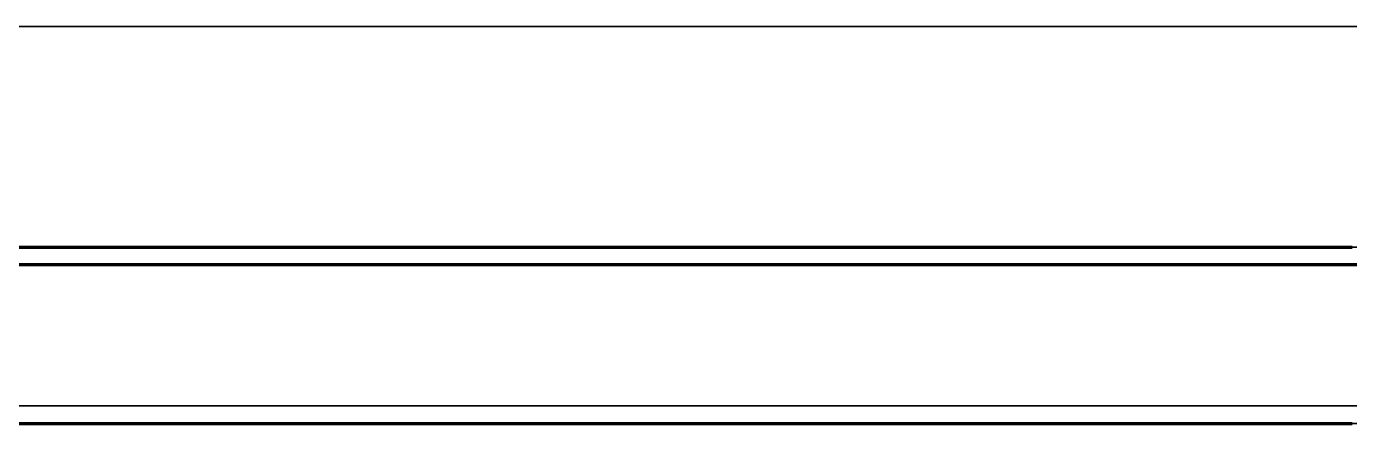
# Model space of a CAD drawing. Header units: millimetres. Extents: x 0 to 1554, y 0 to 420.
# Drawn here: x 128.02 to 142.27, y 171.65 to 175.93 of the extents above; entities that cross this region are included whole.
import ezdxf

# ---------------------------------------------------------------- set-up
doc = ezdxf.new("R2010")
doc.units = ezdxf.units.MM
doc.linetypes.add('IRAM-E-TRAZOS', pattern=[5, 4, -1])
doc.layers.add('01-VISIBLE', color=7, linetype='CONTINUOUS', lineweight=70)
doc.layers.add('02-OCULTA', color=4, linetype='IRAM-E-TRAZOS', lineweight=35)

msp = doc.modelspace()

# ---------------------------------------------------------------- linework, layer by layer
at = {"layer": '01-VISIBLE'}
for points in [[(127.865, 173.552), (128.06, 173.552), (128.255, 173.552), (128.45, 173.552), (128.645, 173.552), (128.84, 173.552), (129.035, 173.552), (129.23, 173.552), (129.425, 173.552), (129.62, 173.552), (129.815, 173.552), (130.01, 173.552), (130.205, 173.552), (130.4, 173.552), (130.595, 173.552), (130.79, 173.552), (130.985, 173.552), (131.18, 173.552), (131.375, 173.552), (131.57, 173.552), (131.765, 173.552), (131.96, 173.552), (132.155, 173.552), (132.35, 173.552), (132.545, 173.552), (132.74, 173.552), (132.935, 173.552), (133.13, 173.552), (133.325, 173.552), (133.52, 173.552), (133.715, 173.552), (133.91, 173.552), (134.105, 173.552), (134.3, 173.552), (134.495, 173.552), (134.69, 173.552), (134.885, 173.552), (135.08, 173.552), (135.275, 173.552), (135.47, 173.552), (135.665, 173.552), (135.86, 173.552), (136.055, 173.552), (136.25, 173.552), (136.445, 173.552), (136.64, 173.552), (136.835, 173.552), (137.03, 173.552), (137.225, 173.552), (137.42, 173.552), (137.615, 173.552), (137.81, 173.552), (138.005, 173.552), (138.2, 173.552), (138.395, 173.552), (138.59, 173.552), (138.785, 173.552), (138.98, 173.552), (139.175, 173.552), (139.37, 173.552), (139.565, 173.552), (139.76, 173.552), (139.955, 173.552), (140.15, 173.552), (140.345, 173.552), (140.54, 173.552), (140.735, 173.552), (140.93, 173.552), (141.125, 173.552), (141.32, 173.552), (141.515, 173.552), (141.71, 173.552), (141.905, 173.552), (142.1, 173.552), (142.295, 173.552)], [(142.369, 173.362), (142.177, 173.362), (141.984, 173.362), (141.791, 173.362), (141.599, 173.362), (141.406, 173.362), (141.213, 173.362), (141.021, 173.362), (140.828, 173.362), (140.636, 173.362), (140.443, 173.362), (140.25, 173.362), (140.058, 173.362), (139.865, 173.362), (139.672, 173.362), (139.48, 173.362), (139.287, 173.362), (139.095, 173.362), (138.902, 173.362), (138.709, 173.362), (138.517, 173.362), (138.324, 173.362), (138.131, 173.362), (137.939, 173.362), (137.746, 173.362), (137.553, 173.362), (137.361, 173.362), (137.168, 173.362), (136.976, 173.362), (136.783, 173.362), (136.59, 173.362), (136.398, 173.362), (136.205, 173.362), (136.012, 173.362), (135.82, 173.362), (135.627, 173.362), (135.435, 173.362), (135.242, 173.362), (135.049, 173.362), (134.857, 173.362), (134.664, 173.362), (134.471, 173.362), (134.279, 173.362), (134.086, 173.362), (133.894, 173.362), (133.701, 173.362), (133.508, 173.362), (133.316, 173.362), (133.123, 173.362), (132.93, 173.362), (132.738, 173.362), (132.545, 173.362), (132.353, 173.362), (132.16, 173.362), (131.967, 173.362), (131.775, 173.362), (131.582, 173.362), (131.389, 173.362), (131.197, 173.362), (131.004, 173.362), (130.812, 173.362), (130.619, 173.362), (130.426, 173.362), (130.234, 173.362), (130.041, 173.362), (129.849, 173.362), (129.656, 173.362), (129.463, 173.362), (129.271, 173.362), (129.078, 173.362), (128.885, 173.362), (128.693, 173.362), (128.5, 173.362), (128.308, 173.362), (128.115, 173.362), (127.922, 173.362)], [(127.865, 171.652), (128.06, 171.652), (128.255, 171.652), (128.45, 171.652), (128.645, 171.652), (128.84, 171.652), (129.035, 171.652), (129.23, 171.652), (129.425, 171.652), (129.62, 171.652), (129.815, 171.652), (130.01, 171.652), (130.205, 171.652), (130.4, 171.652), (130.595, 171.652), (130.79, 171.652), (130.985, 171.652), (131.18, 171.652), (131.375, 171.652), (131.57, 171.652), (131.765, 171.652), (131.96, 171.652), (132.155, 171.652), (132.35, 171.652), (132.545, 171.652), (132.74, 171.652), (132.935, 171.652), (133.13, 171.652), (133.325, 171.652), (133.52, 171.652), (133.715, 171.652), (133.91, 171.652), (134.105, 171.652), (134.3, 171.652), (134.495, 171.652), (134.69, 171.652), (134.885, 171.652), (135.08, 171.652), (135.275, 171.652), (135.47, 171.652), (135.665, 171.652), (135.86, 171.652), (136.055, 171.652), (136.25, 171.652), (136.445, 171.652), (136.64, 171.652), (136.835, 171.652), (137.03, 171.652), (137.225, 171.652), (137.42, 171.652), (137.615, 171.652), (137.81, 171.652), (138.005, 171.652), (138.2, 171.652), (138.395, 171.652), (138.59, 171.652), (138.785, 171.652), (138.98, 171.652), (139.175, 171.652), (139.37, 171.652), (139.565, 171.652), (139.76, 171.652), (139.955, 171.652), (140.15, 171.652), (140.345, 171.652), (140.54, 171.652), (140.735, 171.652), (140.93, 171.652), (141.125, 171.652), (141.32, 171.652), (141.515, 171.652), (141.71, 171.652), (141.905, 171.652), (142.1, 171.652), (142.295, 171.652)]]:
    msp.add_lwpolyline(points, dxfattribs=at)
at = {"layer": '02-OCULTA'}
for points in [[(142.349, 175.927), (142.163, 175.927), (141.978, 175.927), (141.792, 175.927), (141.607, 175.927), (141.421, 175.927), (141.236, 175.927), (141.05, 175.927), (140.865, 175.927), (140.679, 175.927), (140.494, 175.927), (140.308, 175.927), (140.123, 175.927), (139.938, 175.927), (139.752, 175.927), (139.566, 175.927), (139.381, 175.927), (139.195, 175.927), (139.01, 175.927), (138.824, 175.927), (138.639, 175.927), (138.453, 175.927), (138.268, 175.927), (138.082, 175.927), (137.897, 175.927), (137.712, 175.927), (137.526, 175.927), (137.34, 175.927), (137.155, 175.927), (136.969, 175.927), (136.784, 175.927), (136.599, 175.927), (136.413, 175.927), (136.227, 175.927), (136.042, 175.927), (135.856, 175.927), (135.671, 175.927), (135.486, 175.927), (135.3, 175.927), (135.114, 175.927), (134.929, 175.927), (134.743, 175.927), (134.558, 175.927), (134.373, 175.927), (134.187, 175.927), (134.001, 175.927), (133.816, 175.927), (133.63, 175.927), (133.445, 175.927), (133.259, 175.927), (133.074, 175.927), (132.888, 175.927), (132.703, 175.927), (132.517, 175.927), (132.332, 175.927), (132.147, 175.927), (131.961, 175.927), (131.775, 175.927), (131.59, 175.927), (131.404, 175.927), (131.219, 175.927), (131.033, 175.927), (130.848, 175.927), (130.662, 175.927), (130.477, 175.927), (130.292, 175.927), (130.106, 175.927), (129.921, 175.927), (129.735, 175.927), (129.549, 175.927), (129.364, 175.927), (129.178, 175.927), (128.993, 175.927), (128.808, 175.927), (128.622, 175.927), (128.436, 175.927), (128.251, 175.927), (128.065, 175.927), (127.88, 175.927)], [(127.88, 175.927), (128.065, 175.927), (128.251, 175.927), (128.436, 175.927), (128.622, 175.927), (128.808, 175.927), (128.993, 175.927), (129.178, 175.927), (129.364, 175.927), (129.549, 175.927), (129.735, 175.927), (129.921, 175.927), (130.106, 175.927), (130.292, 175.927), (130.477, 175.927), (130.662, 175.927), (130.848, 175.927), (131.033, 175.927), (131.219, 175.927), (131.404, 175.927), (131.59, 175.927), (131.775, 175.927), (131.961, 175.927), (132.147, 175.927), (132.332, 175.927), (132.517, 175.927), (132.703, 175.927), (132.888, 175.927), (133.074, 175.927), (133.259, 175.927), (133.445, 175.927), (133.63, 175.927), (133.816, 175.927), (134.001, 175.927), (134.187, 175.927), (134.373, 175.927), (134.558, 175.927), (134.743, 175.927), (134.929, 175.927), (135.114, 175.927), (135.3, 175.927), (135.486, 175.927), (135.671, 175.927), (135.856, 175.927), (136.042, 175.927), (136.227, 175.927), (136.413, 175.927), (136.599, 175.927), (136.784, 175.927), (136.969, 175.927), (137.155, 175.927), (137.34, 175.927), (137.526, 175.927), (137.712, 175.927), (137.897, 175.927), (138.082, 175.927), (138.268, 175.927), (138.453, 175.927), (138.639, 175.927), (138.824, 175.927), (139.01, 175.927), (139.195, 175.927), (139.381, 175.927), (139.566, 175.927), (139.752, 175.927), (139.938, 175.927), (140.123, 175.927), (140.308, 175.927), (140.494, 175.927), (140.679, 175.927), (140.865, 175.927), (141.05, 175.927), (141.236, 175.927), (141.421, 175.927), (141.607, 175.927), (141.792, 175.927), (141.978, 175.927), (142.163, 175.927), (142.349, 175.927)], [(142.434, 175.927), (142.243, 175.927), (142.053, 175.927), (141.863, 175.927), (141.673, 175.927), (141.482, 175.927), (141.292, 175.927), (141.102, 175.927), (140.912, 175.927), (140.721, 175.927), (140.531, 175.927), (140.341, 175.927), (140.151, 175.927), (139.96, 175.927), (139.77, 175.927), (139.58, 175.927), (139.39, 175.927), (139.2, 175.927), (139.009, 175.927), (138.819, 175.927), (138.629, 175.927), (138.438, 175.927), (138.248, 175.927), (138.058, 175.927), (137.868, 175.927), (137.678, 175.927), (137.487, 175.927), (137.297, 175.927), (137.107, 175.927), (136.916, 175.927), (136.726, 175.927), (136.536, 175.927), (136.346, 175.927), (136.155, 175.927), (135.965, 175.927), (135.775, 175.927), (135.585, 175.927), (135.394, 175.927), (135.204, 175.927), (135.014, 175.927), (134.824, 175.927), (134.633, 175.927), (134.443, 175.927), (134.253, 175.927), (134.063, 175.927), (133.873, 175.927), (133.682, 175.927), (133.492, 175.927), (133.302, 175.927), (133.111, 175.927), (132.921, 175.927), (132.731, 175.927), (132.541, 175.927), (132.35, 175.927), (132.16, 175.927), (131.97, 175.927), (131.78, 175.927), (131.589, 175.927), (131.399, 175.927), (131.209, 175.927), (131.019, 175.927), (130.828, 175.927), (130.638, 175.927), (130.448, 175.927), (130.258, 175.927), (130.067, 175.927), (129.877, 175.927), (129.687, 175.927), (129.497, 175.927), (129.306, 175.927), (129.116, 175.927), (128.926, 175.927), (128.736, 175.927), (128.545, 175.927), (128.355, 175.927), (128.165, 175.927), (127.975, 175.927)], [(127.975, 175.927), (128.165, 175.927), (128.355, 175.927), (128.545, 175.927), (128.736, 175.927), (128.926, 175.927), (129.116, 175.927), (129.306, 175.927), (129.497, 175.927), (129.687, 175.927), (129.877, 175.927), (130.067, 175.927), (130.258, 175.927), (130.448, 175.927), (130.638, 175.927), (130.828, 175.927), (131.019, 175.927), (131.209, 175.927), (131.399, 175.927), (131.589, 175.927), (131.78, 175.927), (131.97, 175.927), (132.16, 175.927), (132.35, 175.927), (132.541, 175.927), (132.731, 175.927), (132.921, 175.927), (133.111, 175.927), (133.302, 175.927), (133.492, 175.927), (133.682, 175.927), (133.873, 175.927), (134.063, 175.927), (134.253, 175.927), (134.443, 175.927), (134.633, 175.927), (134.824, 175.927), (135.014, 175.927), (135.204, 175.927), (135.394, 175.927), (135.585, 175.927), (135.775, 175.927), (135.965, 175.927), (136.155, 175.927), (136.346, 175.927), (136.536, 175.927), (136.726, 175.927), (136.916, 175.927), (137.107, 175.927), (137.297, 175.927), (137.487, 175.927), (137.678, 175.927), (137.868, 175.927), (138.058, 175.927), (138.248, 175.927), (138.438, 175.927), (138.629, 175.927), (138.819, 175.927), (139.009, 175.927), (139.2, 175.927), (139.39, 175.927), (139.58, 175.927), (139.77, 175.927), (139.96, 175.927), (140.151, 175.927), (140.341, 175.927), (140.531, 175.927), (140.721, 175.927), (140.912, 175.927), (141.102, 175.927), (141.292, 175.927), (141.482, 175.927), (141.673, 175.927), (141.863, 175.927), (142.053, 175.927), (142.243, 175.927), (142.434, 175.927)], [(142.295, 173.552), (142.1, 173.552), (141.905, 173.552), (141.71, 173.552), (141.515, 173.552), (141.32, 173.552), (141.125, 173.552), (140.93, 173.552), (140.735, 173.552), (140.54, 173.552), (140.345, 173.552), (140.15, 173.552), (139.955, 173.552), (139.76, 173.552), (139.565, 173.552), (139.37, 173.552), (139.175, 173.552), (138.98, 173.552), (138.785, 173.552), (138.59, 173.552), (138.395, 173.552), (138.2, 173.552), (138.005, 173.552), (137.81, 173.552), (137.615, 173.552), (137.42, 173.552), (137.225, 173.552), (137.03, 173.552), (136.835, 173.552), (136.64, 173.552), (136.445, 173.552), (136.25, 173.552), (136.055, 173.552), (135.86, 173.552), (135.665, 173.552), (135.47, 173.552), (135.275, 173.552), (135.08, 173.552), (134.885, 173.552), (134.69, 173.552), (134.495, 173.552), (134.3, 173.552), (134.105, 173.552), (133.91, 173.552), (133.715, 173.552), (133.52, 173.552), (133.325, 173.552), (133.13, 173.552), (132.935, 173.552), (132.74, 173.552), (132.545, 173.552), (132.35, 173.552), (132.155, 173.552), (131.96, 173.552), (131.765, 173.552), (131.57, 173.552), (131.375, 173.552), (131.18, 173.552), (130.985, 173.552), (130.79, 173.552), (130.595, 173.552), (130.4, 173.552), (130.205, 173.552), (130.01, 173.552), (129.815, 173.552), (129.62, 173.552), (129.425, 173.552), (129.23, 173.552), (129.035, 173.552), (128.84, 173.552), (128.645, 173.552), (128.45, 173.552), (128.255, 173.552), (128.06, 173.552), (127.865, 173.552)], [(142.349, 173.552), (142.163, 173.552), (141.978, 173.552), (141.792, 173.552), (141.607, 173.552), (141.421, 173.552), (141.236, 173.552), (141.05, 173.552), (140.865, 173.552), (140.679, 173.552), (140.494, 173.552), (140.308, 173.552), (140.123, 173.552), (139.938, 173.552), (139.752, 173.552), (139.566, 173.552), (139.381, 173.552), (139.195, 173.552), (139.01, 173.552), (138.824, 173.552), (138.639, 173.552), (138.453, 173.552), (138.268, 173.552), (138.082, 173.552), (137.897, 173.552), (137.712, 173.552), (137.526, 173.552), (137.34, 173.552), (137.155, 173.552), (136.969, 173.552), (136.784, 173.552), (136.599, 173.552), (136.413, 173.552), (136.227, 173.552), (136.042, 173.552), (135.856, 173.552), (135.671, 173.552), (135.486, 173.552), (135.3, 173.552), (135.114, 173.552), (134.929, 173.552), (134.743, 173.552), (134.558, 173.552), (134.373, 173.552), (134.187, 173.552), (134.001, 173.552), (133.816, 173.552), (133.63, 173.552), (133.445, 173.552), (133.259, 173.552), (133.074, 173.552), (132.888, 173.552), (132.703, 173.552), (132.517, 173.552), (132.332, 173.552), (132.147, 173.552), (131.961, 173.552), (131.775, 173.552), (131.59, 173.552), (131.404, 173.552), (131.219, 173.552), (131.033, 173.552), (130.848, 173.552), (130.662, 173.552), (130.477, 173.552), (130.292, 173.552), (130.106, 173.552), (129.921, 173.552), (129.735, 173.552), (129.549, 173.552), (129.364, 173.552), (129.178, 173.552), (128.993, 173.552), (128.808, 173.552), (128.622, 173.552), (128.436, 173.552), (128.251, 173.552), (128.065, 173.552), (127.88, 173.552)], [(127.88, 173.552), (128.065, 173.552), (128.251, 173.552), (128.436, 173.552), (128.622, 173.552), (128.808, 173.552), (128.993, 173.552), (129.178, 173.552), (129.364, 173.552), (129.549, 173.552), (129.735, 173.552), (129.921, 173.552), (130.106, 173.552), (130.292, 173.552), (130.477, 173.552), (130.662, 173.552), (130.848, 173.552), (131.033, 173.552), (131.219, 173.552), (131.404, 173.552), (131.59, 173.552), (131.775, 173.552), (131.961, 173.552), (132.147, 173.552), (132.332, 173.552), (132.517, 173.552), (132.703, 173.552), (132.888, 173.552), (133.074, 173.552), (133.259, 173.552), (133.445, 173.552), (133.63, 173.552), (133.816, 173.552), (134.001, 173.552), (134.187, 173.552), (134.373, 173.552), (134.558, 173.552), (134.743, 173.552), (134.929, 173.552), (135.114, 173.552), (135.3, 173.552), (135.486, 173.552), (135.671, 173.552), (135.856, 173.552), (136.042, 173.552), (136.227, 173.552), (136.413, 173.552), (136.599, 173.552), (136.784, 173.552), (136.969, 173.552), (137.155, 173.552), (137.34, 173.552), (137.526, 173.552), (137.712, 173.552), (137.897, 173.552), (138.082, 173.552), (138.268, 173.552), (138.453, 173.552), (138.639, 173.552), (138.824, 173.552), (139.01, 173.552), (139.195, 173.552), (139.381, 173.552), (139.566, 173.552), (139.752, 173.552), (139.938, 173.552), (140.123, 173.552), (140.308, 173.552), (140.494, 173.552), (140.679, 173.552), (140.865, 173.552), (141.05, 173.552), (141.236, 173.552), (141.421, 173.552), (141.607, 173.552), (141.792, 173.552), (141.978, 173.552), (142.163, 173.552), (142.349, 173.552)], [(142.434, 173.552), (142.243, 173.552), (142.053, 173.552), (141.863, 173.552), (141.673, 173.552), (141.482, 173.552), (141.292, 173.552), (141.102, 173.552), (140.912, 173.552), (140.721, 173.552), (140.531, 173.552), (140.341, 173.552), (140.151, 173.552), (139.96, 173.552), (139.77, 173.552), (139.58, 173.552), (139.39, 173.552), (139.2, 173.552), (139.009, 173.552), (138.819, 173.552), (138.629, 173.552), (138.438, 173.552), (138.248, 173.552), (138.058, 173.552), (137.868, 173.552), (137.678, 173.552), (137.487, 173.552), (137.297, 173.552), (137.107, 173.552), (136.916, 173.552), (136.726, 173.552), (136.536, 173.552), (136.346, 173.552), (136.155, 173.552), (135.965, 173.552), (135.775, 173.552), (135.585, 173.552), (135.394, 173.552), (135.204, 173.552), (135.014, 173.552), (134.824, 173.552), (134.633, 173.552), (134.443, 173.552), (134.253, 173.552), (134.063, 173.552), (133.873, 173.552), (133.682, 173.552), (133.492, 173.552), (133.302, 173.552), (133.111, 173.552), (132.921, 173.552), (132.731, 173.552), (132.541, 173.552), (132.35, 173.552), (132.16, 173.552), (131.97, 173.552), (131.78, 173.552), (131.589, 173.552), (131.399, 173.552), (131.209, 173.552), (131.019, 173.552), (130.828, 173.552), (130.638, 173.552), (130.448, 173.552), (130.258, 173.552), (130.067, 173.552), (129.877, 173.552), (129.687, 173.552), (129.497, 173.552), (129.306, 173.552), (129.116, 173.552), (128.926, 173.552), (128.736, 173.552), (128.545, 173.552), (128.355, 173.552), (128.165, 173.552), (127.975, 173.552)], [(127.975, 173.552), (128.165, 173.552), (128.355, 173.552), (128.545, 173.552), (128.736, 173.552), (128.926, 173.552), (129.116, 173.552), (129.306, 173.552), (129.497, 173.552), (129.687, 173.552), (129.877, 173.552), (130.067, 173.552), (130.258, 173.552), (130.448, 173.552), (130.638, 173.552), (130.828, 173.552), (131.019, 173.552), (131.209, 173.552), (131.399, 173.552), (131.589, 173.552), (131.78, 173.552), (131.97, 173.552), (132.16, 173.552), (132.35, 173.552), (132.541, 173.552), (132.731, 173.552), (132.921, 173.552), (133.111, 173.552), (133.302, 173.552), (133.492, 173.552), (133.682, 173.552), (133.873, 173.552), (134.063, 173.552), (134.253, 173.552), (134.443, 173.552), (134.633, 173.552), (134.824, 173.552), (135.014, 173.552), (135.204, 173.552), (135.394, 173.552), (135.585, 173.552), (135.775, 173.552), (135.965, 173.552), (136.155, 173.552), (136.346, 173.552), (136.536, 173.552), (136.726, 173.552), (136.916, 173.552), (137.107, 173.552), (137.297, 173.552), (137.487, 173.552), (137.678, 173.552), (137.868, 173.552), (138.058, 173.552), (138.248, 173.552), (138.438, 173.552), (138.629, 173.552), (138.819, 173.552), (139.009, 173.552), (139.2, 173.552), (139.39, 173.552), (139.58, 173.552), (139.77, 173.552), (139.96, 173.552), (140.151, 173.552), (140.341, 173.552), (140.531, 173.552), (140.721, 173.552), (140.912, 173.552), (141.102, 173.552), (141.292, 173.552), (141.482, 173.552), (141.673, 173.552), (141.863, 173.552), (142.053, 173.552), (142.243, 173.552), (142.434, 173.552)], [(142.434, 173.552), (142.243, 173.552), (142.053, 173.552), (141.863, 173.552), (141.673, 173.552), (141.482, 173.552), (141.292, 173.552), (141.102, 173.552), (140.912, 173.552), (140.721, 173.552), (140.531, 173.552), (140.341, 173.552), (140.151, 173.552), (139.96, 173.552), (139.77, 173.552), (139.58, 173.552), (139.39, 173.552), (139.2, 173.552), (139.009, 173.552), (138.819, 173.552), (138.629, 173.552), (138.438, 173.552), (138.248, 173.552), (138.058, 173.552), (137.868, 173.552), (137.678, 173.552), (137.487, 173.552), (137.297, 173.552), (137.107, 173.552), (136.916, 173.552), (136.726, 173.552), (136.536, 173.552), (136.346, 173.552), (136.155, 173.552), (135.965, 173.552), (135.775, 173.552), (135.585, 173.552), (135.394, 173.552), (135.204, 173.552), (135.014, 173.552), (134.824, 173.552), (134.633, 173.552), (134.443, 173.552), (134.253, 173.552), (134.063, 173.552), (133.873, 173.552), (133.682, 173.552), (133.492, 173.552), (133.302, 173.552), (133.111, 173.552), (132.921, 173.552), (132.731, 173.552), (132.541, 173.552), (132.35, 173.552), (132.16, 173.552), (131.97, 173.552), (131.78, 173.552), (131.589, 173.552), (131.399, 173.552), (131.209, 173.552), (131.019, 173.552), (130.828, 173.552), (130.638, 173.552), (130.448, 173.552), (130.258, 173.552), (130.067, 173.552), (129.877, 173.552), (129.687, 173.552), (129.497, 173.552), (129.306, 173.552), (129.116, 173.552), (128.926, 173.552), (128.736, 173.552), (128.545, 173.552), (128.355, 173.552), (128.165, 173.552), (127.975, 173.552)], [(127.975, 173.552), (128.165, 173.552), (128.355, 173.552), (128.545, 173.552), (128.736, 173.552), (128.926, 173.552), (129.116, 173.552), (129.306, 173.552), (129.497, 173.552), (129.687, 173.552), (129.877, 173.552), (130.067, 173.552), (130.258, 173.552), (130.448, 173.552), (130.638, 173.552), (130.828, 173.552), (131.019, 173.552), (131.209, 173.552), (131.399, 173.552), (131.589, 173.552), (131.78, 173.552), (131.97, 173.552), (132.16, 173.552), (132.35, 173.552), (132.541, 173.552), (132.731, 173.552), (132.921, 173.552), (133.111, 173.552), (133.302, 173.552), (133.492, 173.552), (133.682, 173.552), (133.873, 173.552), (134.063, 173.552), (134.253, 173.552), (134.443, 173.552), (134.633, 173.552), (134.824, 173.552), (135.014, 173.552), (135.204, 173.552), (135.394, 173.552), (135.585, 173.552), (135.775, 173.552), (135.965, 173.552), (136.155, 173.552), (136.346, 173.552), (136.536, 173.552), (136.726, 173.552), (136.916, 173.552), (137.107, 173.552), (137.297, 173.552), (137.487, 173.552), (137.678, 173.552), (137.868, 173.552), (138.058, 173.552), (138.248, 173.552), (138.438, 173.552), (138.629, 173.552), (138.819, 173.552), (139.009, 173.552), (139.2, 173.552), (139.39, 173.552), (139.58, 173.552), (139.77, 173.552), (139.96, 173.552), (140.151, 173.552), (140.341, 173.552), (140.531, 173.552), (140.721, 173.552), (140.912, 173.552), (141.102, 173.552), (141.292, 173.552), (141.482, 173.552), (141.673, 173.552), (141.863, 173.552), (142.053, 173.552), (142.243, 173.552), (142.434, 173.552)], [(142.307, 173.362), (142.116, 173.362), (141.926, 173.362), (141.735, 173.362), (141.544, 173.362), (141.354, 173.362), (141.163, 173.362), (140.972, 173.362), (140.781, 173.362), (140.591, 173.362), (140.4, 173.362), (140.209, 173.362), (140.018, 173.362), (139.828, 173.362), (139.637, 173.362), (139.446, 173.362), (139.256, 173.362), (139.065, 173.362), (138.874, 173.362), (138.683, 173.362), (138.493, 173.362), (138.302, 173.362), (138.111, 173.362), (137.92, 173.362), (137.73, 173.362), (137.539, 173.362), (137.348, 173.362), (137.158, 173.362), (136.967, 173.362), (136.776, 173.362), (136.585, 173.362), (136.395, 173.362), (136.204, 173.362), (136.013, 173.362), (135.822, 173.362), (135.632, 173.362), (135.441, 173.362), (135.25, 173.362), (135.06, 173.362), (134.869, 173.362), (134.678, 173.362), (134.487, 173.362), (134.297, 173.362), (134.106, 173.362), (133.915, 173.362), (133.725, 173.362), (133.534, 173.362), (133.343, 173.362), (133.152, 173.362), (132.962, 173.362), (132.771, 173.362), (132.58, 173.362), (132.389, 173.362), (132.199, 173.362), (132.008, 173.362), (131.817, 173.362), (131.627, 173.362), (131.436, 173.362), (131.245, 173.362), (131.054, 173.362), (130.864, 173.362), (130.673, 173.362), (130.482, 173.362), (130.291, 173.362), (130.101, 173.362), (129.91, 173.362), (129.719, 173.362), (129.529, 173.362), (129.338, 173.362), (129.147, 173.362), (128.956, 173.362), (128.766, 173.362), (128.575, 173.362), (128.384, 173.362), (128.194, 173.362), (128.003, 173.362)], [(127.922, 171.842), (128.115, 171.842), (128.308, 171.842), (128.5, 171.842), (128.693, 171.842), (128.885, 171.842), (129.078, 171.842), (129.271, 171.842), (129.463, 171.842), (129.656, 171.842), (129.849, 171.842), (130.041, 171.842), (130.234, 171.842), (130.426, 171.842), (130.619, 171.842), (130.812, 171.842), (131.004, 171.842), (131.197, 171.842), (131.389, 171.842), (131.582, 171.842), (131.775, 171.842), (131.967, 171.842), (132.16, 171.842), (132.353, 171.842), (132.545, 171.842), (132.738, 171.842), (132.93, 171.842), (133.123, 171.842), (133.316, 171.842), (133.508, 171.842), (133.701, 171.842), (133.894, 171.842), (134.086, 171.842), (134.279, 171.842), (134.471, 171.842), (134.664, 171.842), (134.857, 171.842), (135.049, 171.842), (135.242, 171.842), (135.435, 171.842), (135.627, 171.842), (135.82, 171.842), (136.012, 171.842), (136.205, 171.842), (136.398, 171.842), (136.59, 171.842), (136.783, 171.842), (136.976, 171.842), (137.168, 171.842), (137.361, 171.842), (137.553, 171.842), (137.746, 171.842), (137.939, 171.842), (138.131, 171.842), (138.324, 171.842), (138.517, 171.842), (138.709, 171.842), (138.902, 171.842), (139.095, 171.842), (139.287, 171.842), (139.48, 171.842), (139.672, 171.842), (139.865, 171.842), (140.058, 171.842), (140.25, 171.842), (140.443, 171.842), (140.636, 171.842), (140.828, 171.842), (141.021, 171.842), (141.213, 171.842), (141.406, 171.842), (141.599, 171.842), (141.791, 171.842), (141.984, 171.842), (142.177, 171.842), (142.369, 171.842)], [(127.922, 171.842), (128.115, 171.842), (128.308, 171.842), (128.5, 171.842), (128.693, 171.842), (128.885, 171.842), (129.078, 171.842), (129.271, 171.842), (129.463, 171.842), (129.656, 171.842), (129.849, 171.842), (130.041, 171.842), (130.234, 171.842), (130.426, 171.842), (130.619, 171.842), (130.812, 171.842), (131.004, 171.842), (131.197, 171.842), (131.389, 171.842), (131.582, 171.842), (131.775, 171.842), (131.967, 171.842), (132.16, 171.842), (132.353, 171.842), (132.545, 171.842), (132.738, 171.842), (132.93, 171.842), (133.123, 171.842), (133.316, 171.842), (133.508, 171.842), (133.701, 171.842), (133.894, 171.842), (134.086, 171.842), (134.279, 171.842), (134.471, 171.842), (134.664, 171.842), (134.857, 171.842), (135.049, 171.842), (135.242, 171.842), (135.435, 171.842), (135.627, 171.842), (135.82, 171.842), (136.012, 171.842), (136.205, 171.842), (136.398, 171.842), (136.59, 171.842), (136.783, 171.842), (136.976, 171.842), (137.168, 171.842), (137.361, 171.842), (137.553, 171.842), (137.746, 171.842), (137.939, 171.842), (138.131, 171.842), (138.324, 171.842), (138.517, 171.842), (138.709, 171.842), (138.902, 171.842), (139.095, 171.842), (139.287, 171.842), (139.48, 171.842), (139.672, 171.842), (139.865, 171.842), (140.058, 171.842), (140.25, 171.842), (140.443, 171.842), (140.636, 171.842), (140.828, 171.842), (141.021, 171.842), (141.213, 171.842), (141.406, 171.842), (141.599, 171.842), (141.791, 171.842), (141.984, 171.842), (142.177, 171.842), (142.369, 171.842)], [(142.295, 171.652), (142.1, 171.652), (141.905, 171.652), (141.71, 171.652), (141.515, 171.652), (141.32, 171.652), (141.125, 171.652), (140.93, 171.652), (140.735, 171.652), (140.54, 171.652), (140.345, 171.652), (140.15, 171.652), (139.955, 171.652), (139.76, 171.652), (139.565, 171.652), (139.37, 171.652), (139.175, 171.652), (138.98, 171.652), (138.785, 171.652), (138.59, 171.652), (138.395, 171.652), (138.2, 171.652), (138.005, 171.652), (137.81, 171.652), (137.615, 171.652), (137.42, 171.652), (137.225, 171.652), (137.03, 171.652), (136.835, 171.652), (136.64, 171.652), (136.445, 171.652), (136.25, 171.652), (136.055, 171.652), (135.86, 171.652), (135.665, 171.652), (135.47, 171.652), (135.275, 171.652), (135.08, 171.652), (134.885, 171.652), (134.69, 171.652), (134.495, 171.652), (134.3, 171.652), (134.105, 171.652), (133.91, 171.652), (133.715, 171.652), (133.52, 171.652), (133.325, 171.652), (133.13, 171.652), (132.935, 171.652), (132.74, 171.652), (132.545, 171.652), (132.35, 171.652), (132.155, 171.652), (131.96, 171.652), (131.765, 171.652), (131.57, 171.652), (131.375, 171.652), (131.18, 171.652), (130.985, 171.652), (130.79, 171.652), (130.595, 171.652), (130.4, 171.652), (130.205, 171.652), (130.01, 171.652), (129.815, 171.652), (129.62, 171.652), (129.425, 171.652), (129.23, 171.652), (129.035, 171.652), (128.84, 171.652), (128.645, 171.652), (128.45, 171.652), (128.255, 171.652), (128.06, 171.652), (127.865, 171.652)], [(142.434, 171.652), (142.243, 171.652), (142.053, 171.652), (141.863, 171.652), (141.673, 171.652), (141.482, 171.652), (141.292, 171.652), (141.102, 171.652), (140.912, 171.652), (140.721, 171.652), (140.531, 171.652), (140.341, 171.652), (140.151, 171.652), (139.96, 171.652), (139.77, 171.652), (139.58, 171.652), (139.39, 171.652), (139.2, 171.652), (139.009, 171.652), (138.819, 171.652), (138.629, 171.652), (138.438, 171.652), (138.248, 171.652), (138.058, 171.652), (137.868, 171.652), (137.678, 171.652), (137.487, 171.652), (137.297, 171.652), (137.107, 171.652), (136.916, 171.652), (136.726, 171.652), (136.536, 171.652), (136.346, 171.652), (136.155, 171.652), (135.965, 171.652), (135.775, 171.652), (135.585, 171.652), (135.394, 171.652), (135.204, 171.652), (135.014, 171.652), (134.824, 171.652), (134.633, 171.652), (134.443, 171.652), (134.253, 171.652), (134.063, 171.652), (133.873, 171.652), (133.682, 171.652), (133.492, 171.652), (133.302, 171.652), (133.111, 171.652), (132.921, 171.652), (132.731, 171.652), (132.541, 171.652), (132.35, 171.652), (132.16, 171.652), (131.97, 171.652), (131.78, 171.652), (131.589, 171.652), (131.399, 171.652), (131.209, 171.652), (131.019, 171.652), (130.828, 171.652), (130.638, 171.652), (130.448, 171.652), (130.258, 171.652), (130.067, 171.652), (129.877, 171.652), (129.687, 171.652), (129.497, 171.652), (129.306, 171.652), (129.116, 171.652), (128.926, 171.652), (128.736, 171.652), (128.545, 171.652), (128.355, 171.652), (128.165, 171.652), (127.975, 171.652)], [(127.975, 171.652), (128.165, 171.652), (128.355, 171.652), (128.545, 171.652), (128.736, 171.652), (128.926, 171.652), (129.116, 171.652), (129.306, 171.652), (129.497, 171.652), (129.687, 171.652), (129.877, 171.652), (130.067, 171.652), (130.258, 171.652), (130.448, 171.652), (130.638, 171.652), (130.828, 171.652), (131.019, 171.652), (131.209, 171.652), (131.399, 171.652), (131.589, 171.652), (131.78, 171.652), (131.97, 171.652), (132.16, 171.652), (132.35, 171.652), (132.541, 171.652), (132.731, 171.652), (132.921, 171.652), (133.111, 171.652), (133.302, 171.652), (133.492, 171.652), (133.682, 171.652), (133.873, 171.652), (134.063, 171.652), (134.253, 171.652), (134.443, 171.652), (134.633, 171.652), (134.824, 171.652), (135.014, 171.652), (135.204, 171.652), (135.394, 171.652), (135.585, 171.652), (135.775, 171.652), (135.965, 171.652), (136.155, 171.652), (136.346, 171.652), (136.536, 171.652), (136.726, 171.652), (136.916, 171.652), (137.107, 171.652), (137.297, 171.652), (137.487, 171.652), (137.678, 171.652), (137.868, 171.652), (138.058, 171.652), (138.248, 171.652), (138.438, 171.652), (138.629, 171.652), (138.819, 171.652), (139.009, 171.652), (139.2, 171.652), (139.39, 171.652), (139.58, 171.652), (139.77, 171.652), (139.96, 171.652), (140.151, 171.652), (140.341, 171.652), (140.531, 171.652), (140.721, 171.652), (140.912, 171.652), (141.102, 171.652), (141.292, 171.652), (141.482, 171.652), (141.673, 171.652), (141.863, 171.652), (142.053, 171.652), (142.243, 171.652), (142.434, 171.652)]]:
    msp.add_lwpolyline(points, dxfattribs=at)

doc.saveas('drawing.dxf')
